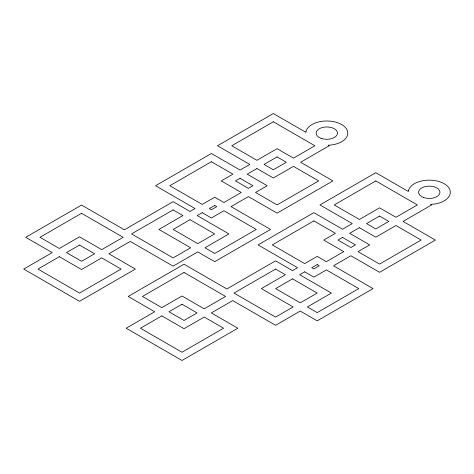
<?xml version="1.0" encoding="UTF-8"?>
<svg xmlns="http://www.w3.org/2000/svg" width="474" height="474" viewBox="0 0 474 474"><rect width="100%" height="100%" fill="white"/><g stroke="black" fill="none" stroke-linecap="round" stroke-linejoin="round"><path stroke-width="0.71" d="M305.967 131.541L305.872 132.329L273.326 113.535L217.495 145.773L249.804 164.425L240.057 170.048L211.392 153.499L155.561 185.731L195.081 208.554L190.044 211.463L173.105 201.681L124.401 229.801L81.552 205.058L25.715 237.296L52.223 252.595L23.7 269.066L79.531 301.298L135.363 269.066L108.86 253.762L130.255 241.408L173.105 266.151L197.782 251.901L214.722 261.684L270.553 229.446L231.034 206.628L248.417 196.592L277.089 213.14L332.92 180.908L300.611 162.256L329.157 145.773L328.18 145.21L329.549 145.157A21.022 12.134 0 0 0 347.803 132.596A21.022 12.134 0 0 0 327.724 121A21.022 12.134 0 0 0 305.967 131.541M408.44 190.702L408.351 191.49L375.805 172.702L319.968 204.934L352.277 223.586L342.536 229.215L313.865 212.66L258.034 244.898L297.559 267.715L292.517 270.624L275.578 260.842L226.874 288.962L184.025 264.225L128.193 296.457L154.696 311.762L126.173 328.227L182.01 360.465L237.841 328.227L211.333 312.923L232.728 300.575L275.578 325.312L300.261 311.062L317.201 320.845L373.032 288.613L333.506 265.79L350.89 255.753L379.561 272.307L435.393 240.069L403.084 221.417L431.636 204.934L430.659 204.371L432.021 204.318A21.022 12.134 0 0 0 450.282 191.757A21.022 12.134 0 0 0 430.196 180.161A21.022 12.134 0 0 0 408.44 190.702M81.552 213.288L39.97 237.296L59.351 248.483L79.531 236.828L101.732 249.65L123.127 237.296L81.552 213.288M273.326 121.765L231.75 145.773L256.932 160.307L277.089 148.676L293.483 158.138L314.902 145.773L273.326 121.765M211.392 161.729L169.816 185.731L202.208 204.436L214.722 197.214L223.906 202.511L241.29 192.474L221.251 180.908L232.935 174.165L211.392 161.729M59.351 256.712L37.956 269.066L79.531 293.068L121.107 269.066L101.732 257.88L81.552 269.528L59.351 256.712M79.531 245.058L66.479 252.595L81.552 261.298L94.604 253.762L79.531 245.058M173.105 209.911L131.529 233.913L173.105 257.921L190.655 247.789L158.891 229.446L182.917 215.575L173.105 209.911M240.057 178.277L235.507 180.908L248.417 188.362L252.968 185.731L240.057 178.277M256.932 168.543L247.185 174.165L267.223 185.731L255.545 192.474L277.089 204.91L318.664 180.908L293.483 166.368L273.326 178.005L256.932 168.543M277.089 156.906L264.059 164.425L273.326 169.775L286.355 162.256L277.089 156.906M190.044 219.693L173.146 229.446L197.782 243.672L214.681 233.913L190.044 219.693M202.208 212.666L197.172 215.575L228.936 233.913L204.91 247.789L214.722 253.454L256.298 229.446L223.906 210.74L211.392 217.969L202.208 212.666M214.722 205.443L209.336 208.554L211.392 209.739L216.778 206.628L214.722 205.443M184.025 272.455L142.449 296.457L161.824 307.644L182.01 295.995L204.205 308.811L225.6 296.457L184.025 272.455M375.805 180.932L334.223 204.934L359.405 219.474L379.561 207.837L395.956 217.305L417.381 204.934L375.805 180.932M313.865 220.89L272.289 244.898L304.687 263.597L317.201 256.375L326.379 261.678L343.763 251.641L323.73 240.069L335.408 233.327L313.865 220.89M161.824 315.874L140.428 328.227L182.01 352.235L223.586 328.227L204.205 317.041L184.025 328.695L161.824 315.874M182.01 304.225L168.951 311.762L184.025 320.465L197.077 312.923L182.01 304.225M275.578 269.072L234.002 293.08L275.578 317.082L293.133 306.951L261.364 288.613L285.389 274.736L275.578 269.072M342.536 237.444L337.986 240.069L350.89 247.523L355.441 244.898L342.536 237.444M359.405 227.704L349.664 233.327L369.696 244.898L358.018 251.641L379.561 264.077L421.137 240.069L395.956 225.535L375.805 237.172L359.405 227.704M379.561 216.067L366.532 223.586L375.805 228.942L388.828 221.417L379.561 216.067M292.517 278.854L275.619 288.613L300.261 302.833L317.159 293.08L292.517 278.854M304.687 271.827L299.645 274.736L331.415 293.08L307.389 306.951L317.201 312.615L358.777 288.613L326.379 269.907L313.865 277.13L304.687 271.827M317.201 264.605L311.815 267.715L313.865 268.9L319.251 265.79L317.201 264.605M321.105 138.331A10.665 6.156 0 0 0 337.464 133.366A10.665 6.156 0 0 0 321.84 127.672A10.665 6.156 0 0 0 321.105 138.331M423.584 197.492A10.665 6.156 0 0 0 439.937 192.533A10.665 6.156 0 0 0 424.319 186.833A10.665 6.156 0 0 0 423.584 197.492"/></g></svg>
